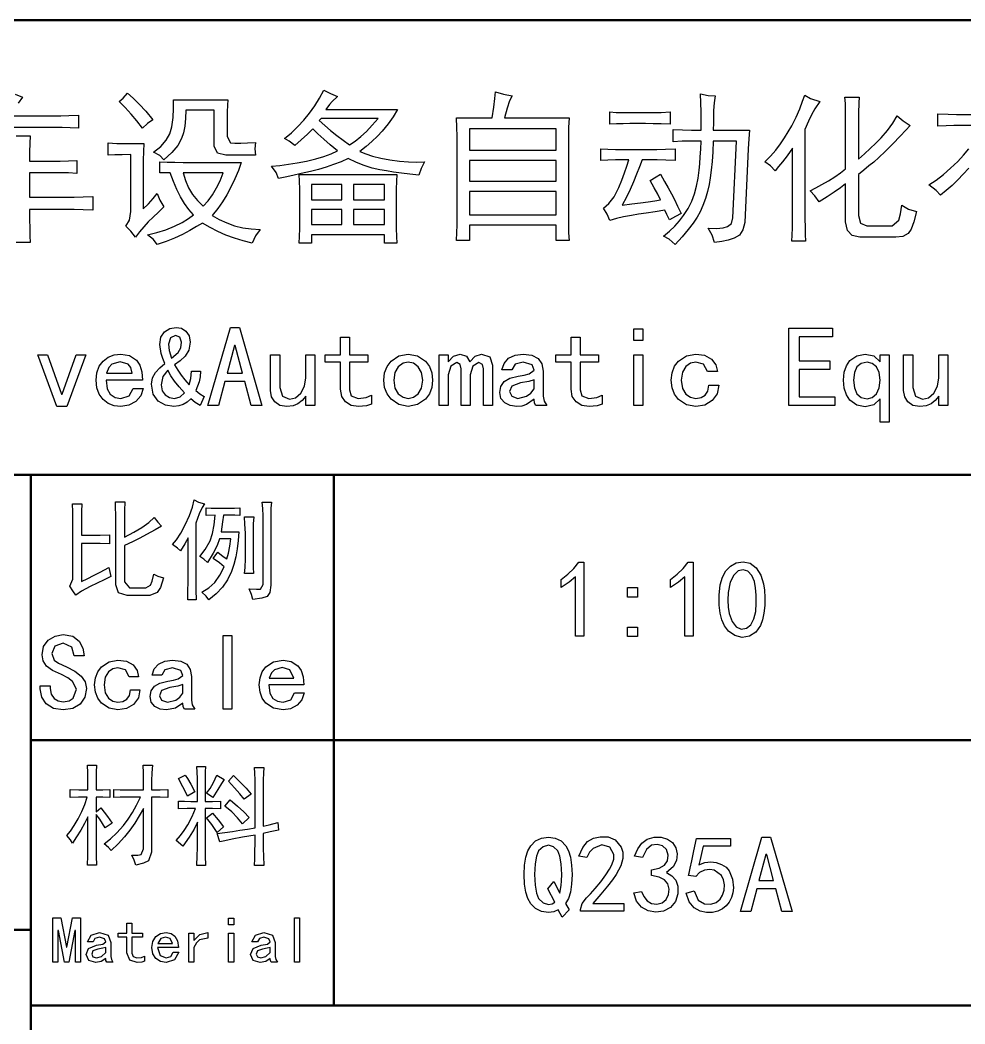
# Model space of a CAD drawing. Extents: x 0 to 1189, y 0 to 841.
# Drawn here: x 1100.51 to 1137.91, y 33.17 to 72.9 of the extents above; entities that cross this region are included whole.
import ezdxf

# ---------------------------------------------------------------- set-up
doc = ezdxf.new("R2010")
doc.units = 0

msp = doc.modelspace()

# ---------------------------------------------------------------- linework, layer by layer
at = {"color": 7, "lineweight": 50}
for p, q in [((1178.931, 72.903), (908.931, 72.903)), ((1178.931, 54.903), (908.931, 54.903)), ((1100.931, 54.903), (1100.931, 9.903)), ((1112.931, 33.903), (1112.931, 54.903)), ((1100.931, 44.403), (1178.931, 44.403)), ((1100.931, 36.903), (908.931, 36.903)), ((1178.931, 33.903), (1100.931, 33.903))]:
    msp.add_line(p, q, dxfattribs=at)
at = {"color": 7, "lineweight": 25}
for points in [[(1100.319, 69.969), (1100.607, 69.854), (1100.442, 69.612)], [(1100.146, 69.112), (1101.885, 69.112), (1102.127, 69.115), (1102.442, 69.124), (1102.831, 69.138), (1102.831, 68.626), (1102.499, 68.641), (1102.183, 68.649), (1101.885, 68.652), (1099.916, 68.652)], [(1138.653, 68.729), (1137.733, 68.729), (1137.474, 68.726), (1137.176, 68.717), (1136.838, 68.703), (1136.838, 69.189), (1137.244, 69.175), (1137.577, 69.166), (1137.835, 69.163), (1138.807, 69.163)], [(1100.351, 68.32), (1100.914, 68.32), (1100.899, 68.016), (1100.891, 67.683), (1100.888, 67.322), (1101.757, 67.322), (1102.095, 67.325), (1102.428, 67.334), (1102.755, 67.348), (1102.755, 66.837), (1102.428, 66.851), (1102.095, 66.859), (1101.757, 66.862), (1100.888, 66.862), (1100.888, 65.891), (1102.32, 65.891), (1102.655, 65.893), (1103.013, 65.902), (1103.394, 65.916), (1103.394, 65.379), (1103.013, 65.393), (1102.655, 65.402), (1102.32, 65.405), (1100.888, 65.405), (1100.89, 65.016), (1100.894, 64.67), (1100.902, 64.364), (1100.914, 64.101), (1100.351, 64.101)], [(1138.065, 67.041), (1137.848, 66.802), (1137.627, 66.575), (1137.402, 66.36), (1137.173, 66.158), (1136.94, 65.967), (1136.774, 66.159), (1136.48, 66.376), (1136.772, 66.569), (1137.062, 66.789), (1137.348, 67.036), (1137.63, 67.31), (1137.851, 67.55), (1138.064, 67.813)]]:
    msp.add_lwpolyline(points, dxfattribs=at)
for points in [[(1104.769, 70.007), (1104.985, 69.817), (1105.223, 69.579), (1105.484, 69.293), (1105.766, 68.959), (1105.562, 68.812), (1105.357, 68.626), (1105.137, 68.912), (1104.91, 69.182), (1104.677, 69.437), (1104.437, 69.675), (1104.597, 69.809)], [(1110.744, 66.632), (1110.648, 66.869), (1110.463, 67.118), (1110.79, 67.15), (1111.131, 67.195), (1111.486, 67.252), (1111.856, 67.322), (1112.215, 67.406), (1112.537, 67.501), (1112.822, 67.61), (1113.071, 67.731), (1112.79, 67.968), (1112.534, 68.192), (1112.304, 68.403), (1112.099, 68.601), (1111.883, 68.391), (1111.645, 68.169), (1111.383, 67.936), (1111.166, 68.109), (1110.974, 68.217), (1111.25, 68.444), (1111.509, 68.687), (1111.749, 68.945), (1111.972, 69.219), (1112.177, 69.509), (1112.364, 69.814), (1112.534, 70.135), (1112.796, 69.994), (1113.071, 69.879), (1112.866, 69.675), (1112.764, 69.56), (1112.61, 69.368), (1115.449, 69.368), (1115.28, 69.08), (1115.079, 68.794), (1114.848, 68.511), (1114.654, 68.303), (1114.442, 68.099), (1114.213, 67.9), (1113.966, 67.706), (1114.193, 67.608), (1114.467, 67.521), (1114.788, 67.442), (1115.155, 67.374), (1115.532, 67.321), (1115.886, 67.29), (1116.216, 67.282), (1116.522, 67.297), (1116.388, 67.035), (1116.292, 66.76), (1115.936, 66.801), (1115.605, 66.844), (1115.298, 66.887), (1115.016, 66.932), (1114.758, 66.977), (1114.45, 67.048), (1114.138, 67.147), (1113.823, 67.272), (1113.505, 67.425), (1113.217, 67.298), (1112.922, 67.183), (1112.623, 67.081), (1112.319, 66.991), (1112.01, 66.913), (1111.638, 66.829), (1111.303, 66.754), (1111.005, 66.688)], [(1119.992, 69.905), (1119.889, 69.706), (1119.787, 69.416), (1119.685, 69.035), (1122.242, 69.035), (1122.227, 68.655), (1122.219, 68.297), (1122.216, 67.962), (1122.216, 65.098), (1122.219, 64.791), (1122.227, 64.484), (1122.242, 64.178), (1121.73, 64.178), (1121.73, 64.791), (1118.304, 64.791), (1118.304, 64.178), (1117.793, 64.178), (1117.807, 64.493), (1117.815, 64.791), (1117.818, 65.072), (1117.818, 67.987), (1117.815, 68.308), (1117.807, 68.658), (1117.793, 69.035), (1119.199, 69.035), (1119.259, 69.456), (1119.301, 69.797), (1119.327, 70.058), (1119.646, 69.969)], [(1127.442, 69.981), (1127.743, 69.924), (1128.03, 69.905), (1127.989, 69.633), (1127.966, 69.33), (1127.959, 69.101), (1127.955, 68.841), (1127.953, 68.55), (1129.385, 68.55), (1129.36, 68.198), (1129.334, 67.808), (1129.206, 64.893), (1129.125, 64.597), (1128.985, 64.388), (1128.784, 64.267), (1128.544, 64.197), (1128.284, 64.142), (1128.005, 64.101), (1127.902, 64.395), (1127.749, 64.663), (1128.084, 64.659), (1128.34, 64.68), (1128.516, 64.727), (1128.669, 64.858), (1128.72, 65.072), (1128.874, 68.115), (1127.953, 68.115), (1127.93, 67.687), (1127.902, 67.301), (1127.869, 66.958), (1127.831, 66.659), (1127.787, 66.402), (1127.722, 66.114), (1127.64, 65.836), (1127.543, 65.57), (1127.429, 65.315), (1127.312, 65.104), (1127.155, 64.869), (1126.958, 64.611), (1126.722, 64.329), (1126.445, 64.024), (1126.202, 64.235), (1125.985, 64.356), (1126.216, 64.551), (1126.426, 64.75), (1126.613, 64.953), (1126.777, 65.162), (1126.962, 65.446), (1127.107, 65.736), (1127.212, 66.031), (1127.289, 66.334), (1127.348, 66.645), (1127.391, 66.964), (1127.415, 67.219), (1127.436, 67.495), (1127.453, 67.794), (1127.468, 68.115), (1127.033, 68.115), (1126.726, 68.109), (1126.368, 68.089), (1126.368, 68.575), (1126.739, 68.556), (1127.084, 68.55), (1127.468, 68.55), (1127.468, 69.266), (1127.461, 69.624)], [(1132.167, 69.675), (1131.969, 69.39), (1131.835, 69.151), (1131.72, 68.898), (1131.579, 68.575), (1131.579, 65.405), (1131.581, 65.039), (1131.585, 64.708), (1131.593, 64.412), (1131.605, 64.152), (1131.068, 64.152), (1131.079, 64.392), (1131.087, 64.676), (1131.092, 65.005), (1131.093, 65.379), (1131.093, 67.834), (1130.879, 67.533), (1130.697, 67.297), (1130.54, 67.105), (1130.403, 66.939), (1130.211, 67.131), (1129.994, 67.297), (1130.221, 67.523), (1130.426, 67.757), (1130.607, 68), (1130.771, 68.244), (1130.92, 68.483), (1131.055, 68.716), (1131.231, 69.058), (1131.375, 69.393), (1131.49, 69.694), (1131.579, 69.93), (1131.803, 69.803)], [(1108.656, 67.553), (1108.323, 67.642), (1108.195, 67.91), (1108.195, 69.342), (1107.07, 69.342), (1107.06, 69.004), (1107.029, 68.703), (1106.977, 68.441), (1106.904, 68.217), (1106.752, 67.942), (1106.518, 67.66), (1106.201, 67.374), (1106.048, 67.54), (1105.792, 67.68), (1106.077, 67.906), (1106.294, 68.147), (1106.442, 68.404), (1106.521, 68.678), (1106.568, 69.047), (1106.589, 69.405), (1106.585, 69.751), (1108.732, 69.751), (1108.718, 69.53), (1108.71, 69.274), (1108.707, 68.984), (1108.707, 68.294), (1108.847, 68.051), (1109.017, 68.026), (1109.244, 68.026), (1109.519, 68.042), (1109.832, 68.064), (1109.806, 67.808), (1109.832, 67.553)], [(1133.727, 69.854), (1133.708, 69.63), (1133.701, 69.214), (1133.701, 67.399), (1133.939, 67.605), (1134.168, 67.815), (1134.387, 68.027), (1134.596, 68.243), (1134.849, 68.533), (1135.062, 68.822), (1135.235, 69.112), (1135.465, 68.914), (1135.747, 68.729), (1135.579, 68.545), (1135.349, 68.303), (1135.056, 68), (1134.757, 67.699), (1134.505, 67.46), (1134.302, 67.284), (1134.116, 67.132), (1133.916, 66.966), (1133.701, 66.785), (1133.701, 65.175), (1133.784, 64.868), (1134.034, 64.766), (1135.031, 64.766), (1135.299, 64.983), (1135.36, 65.229), (1135.414, 65.584), (1135.676, 65.418), (1136.002, 65.328), (1135.897, 64.913), (1135.786, 64.624), (1135.67, 64.459), (1135.459, 64.344), (1135.184, 64.305), (1133.752, 64.305), (1133.451, 64.374), (1133.264, 64.578), (1133.19, 64.919), (1133.19, 66.428), (1132.989, 66.268), (1132.742, 66.095), (1132.458, 65.91), (1132.142, 65.712), (1131.975, 65.948), (1131.784, 66.146), (1132.012, 66.258), (1132.255, 66.391), (1132.512, 66.543), (1132.764, 66.703), (1132.99, 66.861), (1133.19, 67.016), (1133.19, 69.317), (1133.183, 69.604), (1133.164, 69.854)], [(1125.269, 69.24), (1125.57, 69.243), (1125.894, 69.251), (1126.24, 69.266), (1126.24, 68.78), (1125.894, 68.794), (1125.57, 68.803), (1125.269, 68.805), (1124.655, 68.805), (1124.385, 68.803), (1124.121, 68.794), (1123.863, 68.78), (1123.863, 69.266), (1124.107, 69.251), (1124.363, 69.243), (1124.63, 69.24)], [(1112.355, 68.933), (1112.575, 68.731), (1112.805, 68.532), (1113.045, 68.338), (1113.296, 68.148), (1113.557, 67.962), (1113.773, 68.11), (1113.994, 68.289), (1114.219, 68.499), (1114.448, 68.739), (1114.682, 69.01), (1112.432, 69.01)], [(1121.73, 67.757), (1121.73, 68.601), (1118.304, 68.601), (1118.304, 67.757)], [(1105.408, 68.013), (1105.394, 67.695), (1105.386, 67.354), (1105.383, 66.99), (1105.383, 65.43), (1105.593, 65.635), (1105.781, 65.839), (1105.945, 66.044), (1106.048, 65.782), (1106.201, 65.507), (1105.985, 65.305), (1105.781, 65.109), (1105.587, 64.919), (1105.406, 64.726), (1105.235, 64.521), (1105.076, 64.305), (1104.891, 64.555), (1104.693, 64.74), (1104.846, 64.989), (1104.897, 65.328), (1104.897, 67.578), (1104.559, 67.575), (1104.261, 67.567), (1104.002, 67.553), (1104.002, 68.038), (1104.341, 68.019), (1104.693, 68.013)], [(1123.505, 67.808), (1123.777, 67.794), (1124.084, 67.785), (1124.425, 67.783), (1125.397, 67.783), (1125.718, 67.785), (1126.067, 67.794), (1126.445, 67.808), (1126.445, 67.348), (1126.07, 67.362), (1125.729, 67.371), (1125.422, 67.374), (1125.141, 67.374), (1125.034, 67.095), (1124.919, 66.805), (1124.796, 66.504), (1124.661, 66.197), (1124.512, 65.891), (1124.348, 65.584), (1124.728, 65.625), (1125.068, 65.666), (1125.37, 65.706), (1125.633, 65.747), (1125.857, 65.788), (1125.755, 66.01), (1125.618, 66.266), (1125.448, 66.555), (1125.691, 66.696), (1125.857, 66.811), (1126.019, 66.52), (1126.164, 66.26), (1126.292, 66.031), (1126.414, 65.803), (1126.542, 65.543), (1126.675, 65.251), (1126.458, 65.124), (1126.215, 64.996), (1126.119, 65.207), (1126.036, 65.379), (1125.647, 65.319), (1125.298, 65.264), (1124.988, 65.216), (1124.719, 65.175), (1124.402, 65.118), (1124.117, 65.05), (1123.863, 64.97), (1123.748, 65.219), (1123.607, 65.456), (1123.821, 65.638), (1124.022, 65.91), (1124.208, 66.274), (1124.333, 66.573), (1124.441, 66.856), (1124.531, 67.123), (1124.604, 67.374), (1124.425, 67.374), (1124.084, 67.371), (1123.777, 67.362), (1123.505, 67.348)], [(1106.048, 67.297), (1106.332, 67.283), (1106.639, 67.274), (1106.968, 67.271), (1109.269, 67.271), (1109.154, 66.955), (1109.014, 66.618), (1108.847, 66.261), (1108.701, 65.987), (1108.531, 65.715), (1108.337, 65.444), (1108.119, 65.175), (1108.399, 65.01), (1108.693, 64.874), (1109.001, 64.766), (1109.323, 64.686), (1109.66, 64.635), (1110.011, 64.612), (1109.832, 64.363), (1109.704, 64.075), (1109.344, 64.161), (1108.997, 64.266), (1108.662, 64.388), (1108.34, 64.53), (1108.031, 64.69), (1107.735, 64.868), (1107.499, 64.727), (1107.235, 64.578), (1106.943, 64.42), (1106.627, 64.268), (1106.295, 64.136), (1105.945, 64.024), (1105.798, 64.222), (1105.562, 64.408), (1105.93, 64.49), (1106.283, 64.601), (1106.623, 64.74), (1106.928, 64.893), (1107.18, 65.047), (1107.377, 65.2), (1107.195, 65.41), (1107.025, 65.646), (1106.866, 65.91), (1106.718, 66.2), (1106.582, 66.518), (1106.457, 66.862), (1106.048, 66.862)], [(1121.73, 66.53), (1121.73, 67.348), (1118.304, 67.348), (1118.304, 66.53)], [(1107.761, 65.533), (1107.956, 65.749), (1108.133, 65.991), (1108.292, 66.257), (1108.432, 66.547), (1108.553, 66.862), (1106.968, 66.862), (1107.057, 66.555), (1107.181, 66.269), (1107.339, 66.003), (1107.533, 65.758)], [(1115.423, 66.785), (1115.412, 66.528), (1115.404, 66.217), (1115.399, 65.851), (1115.397, 65.43), (1115.399, 65.02), (1115.404, 64.657), (1115.412, 64.342), (1115.423, 64.075), (1114.937, 64.075), (1114.937, 64.408), (1112.048, 64.408), (1112.048, 64.075), (1111.562, 64.075), (1111.573, 64.342), (1111.581, 64.657), (1111.586, 65.02), (1111.588, 65.43), (1111.586, 65.851), (1111.581, 66.217), (1111.573, 66.528), (1111.562, 66.785)], [(1113.25, 65.788), (1113.25, 66.402), (1112.048, 66.402), (1112.048, 65.788)], [(1114.937, 65.788), (1114.937, 66.402), (1113.71, 66.402), (1113.71, 65.788)], [(1121.73, 65.2), (1121.73, 66.121), (1118.304, 66.121), (1118.304, 65.2)], [(1113.25, 64.817), (1113.25, 65.405), (1112.048, 65.405), (1112.048, 64.817)], [(1114.937, 64.817), (1114.937, 65.405), (1113.71, 65.405), (1113.71, 64.817)], [(1107.795, 58.004), (1107.634, 57.646), (1107.446, 57.771), (1107.276, 57.914), (1107.128, 57.787), (1106.971, 57.691), (1106.797, 57.63), (1106.596, 57.61), (1106.262, 57.664), (1105.978, 57.825), (1105.783, 58.098), (1105.719, 58.487), (1105.757, 58.749), (1105.871, 58.961), (1106.038, 59.142), (1106.238, 59.31), (1106.157, 59.507), (1106.094, 59.704), (1106.041, 60.062), (1106.088, 60.348), (1106.229, 60.563), (1106.437, 60.697), (1106.685, 60.742), (1106.9, 60.704), (1107.079, 60.59), (1107.2, 60.404), (1107.24, 60.151), (1107.193, 59.845), (1107.052, 59.606), (1106.853, 59.415), (1106.631, 59.257), (1106.759, 59.048), (1106.891, 58.854), (1107.036, 58.664), (1107.204, 58.469), (1107.276, 58.711), (1107.294, 59.006), (1107.651, 59.006), (1107.64, 58.785), (1107.607, 58.585), (1107.473, 58.236), (1107.625, 58.111)], [(1106.9, 60.151), (1106.837, 60.348), (1106.667, 60.42), (1106.47, 60.33), (1106.381, 60.08), (1106.408, 59.82), (1106.506, 59.525), (1106.775, 59.749), (1106.869, 59.925)], [(1110.088, 57.646), (1109.658, 57.646), (1109.408, 58.594), (1108.62, 58.594), (1108.37, 57.646), (1107.94, 57.646), (1108.835, 60.742), (1109.193, 60.742)], [(1125.166, 60.223), (1124.808, 60.223), (1124.808, 60.688), (1125.166, 60.688)], [(1132.765, 57.646), (1130.939, 57.646), (1130.939, 60.706), (1132.675, 60.706), (1132.675, 60.366), (1131.351, 60.366), (1131.351, 59.418), (1132.568, 59.418), (1132.568, 59.078), (1131.351, 59.078), (1131.351, 57.986), (1132.765, 57.986)], [(1109.318, 58.934), (1109.032, 60.026), (1108.996, 60.026), (1108.71, 58.934)], [(1114.428, 57.699), (1114.222, 57.637), (1113.909, 57.61), (1113.618, 57.655), (1113.39, 57.789), (1113.242, 58.004), (1113.193, 58.29), (1113.193, 59.364), (1112.584, 59.364), (1112.584, 59.65), (1113.193, 59.65), (1113.193, 60.348), (1113.551, 60.348), (1113.551, 59.65), (1114.284, 59.65), (1114.284, 59.364), (1113.551, 59.364), (1113.551, 58.272), (1113.622, 58.031), (1113.891, 57.932), (1114.213, 57.968), (1114.428, 58.057)], [(1123.557, 57.699), (1123.351, 57.637), (1123.038, 57.61), (1122.747, 57.655), (1122.519, 57.789), (1122.371, 58.004), (1122.322, 58.29), (1122.322, 59.364), (1121.713, 59.364), (1121.713, 59.65), (1122.322, 59.65), (1122.322, 60.348), (1122.68, 60.348), (1122.68, 59.65), (1123.414, 59.65), (1123.414, 59.364), (1122.68, 59.364), (1122.68, 58.272), (1122.751, 58.031), (1123.02, 57.932), (1123.342, 57.968), (1123.557, 58.057)], [(1103.113, 59.65), (1102.361, 57.61), (1101.967, 57.61), (1101.215, 59.65), (1101.591, 59.65), (1102.146, 58.093), (1102.182, 58.093), (1102.737, 59.65)], [(1105.382, 58.326), (1105.293, 58.035), (1105.096, 57.807), (1104.823, 57.659), (1104.505, 57.61), (1104.236, 57.641), (1104, 57.733), (1103.798, 57.887), (1103.644, 58.095), (1103.552, 58.349), (1103.521, 58.648), (1103.552, 58.947), (1103.644, 59.201), (1103.798, 59.409), (1104, 59.563), (1104.236, 59.655), (1104.505, 59.686), (1104.847, 59.626), (1105.123, 59.444), (1105.257, 59.249), (1105.337, 58.983), (1105.364, 58.648), (1103.914, 58.648), (1103.957, 58.312), (1104.084, 58.093), (1104.275, 57.972), (1104.505, 57.932), (1104.827, 58.031), (1104.988, 58.326)], [(1112.184, 57.646), (1111.826, 57.646), (1111.826, 58.022), (1111.676, 57.847), (1111.513, 57.717), (1111.318, 57.637), (1111.074, 57.61), (1110.792, 57.655), (1110.591, 57.789), (1110.47, 57.99), (1110.43, 58.236), (1110.43, 59.65), (1110.788, 59.65), (1110.788, 58.362), (1110.895, 58.022), (1111.182, 57.896), (1111.408, 57.957), (1111.62, 58.138), (1111.775, 58.409), (1111.826, 58.738), (1111.826, 59.65), (1112.184, 59.65)], [(1116.842, 58.648), (1116.811, 58.358), (1116.715, 58.107), (1116.556, 57.896), (1116.243, 57.682), (1115.876, 57.61), (1115.509, 57.682), (1115.196, 57.896), (1115.037, 58.107), (1114.941, 58.358), (1114.909, 58.648), (1114.941, 58.938), (1115.037, 59.189), (1115.196, 59.4), (1115.509, 59.615), (1115.876, 59.686), (1116.243, 59.615), (1116.556, 59.4), (1116.715, 59.189), (1116.811, 58.938)], [(1119.209, 57.646), (1118.851, 57.646), (1118.851, 59.095), (1118.815, 59.274), (1118.672, 59.346), (1118.44, 59.212), (1118.332, 58.863), (1118.332, 57.646), (1117.974, 57.646), (1117.974, 59.095), (1117.938, 59.274), (1117.795, 59.346), (1117.563, 59.212), (1117.455, 58.863), (1117.455, 57.646), (1117.097, 57.646), (1117.097, 59.65), (1117.455, 59.65), (1117.455, 59.382), (1117.67, 59.606), (1117.938, 59.686), (1118.18, 59.606), (1118.314, 59.382), (1118.52, 59.606), (1118.78, 59.686), (1119.102, 59.57), (1119.209, 59.239)], [(1121.359, 57.646), (1120.929, 57.646), (1120.876, 57.744), (1120.858, 57.896), (1120.554, 57.682), (1120.37, 57.628), (1120.178, 57.61), (1119.914, 57.646), (1119.695, 57.753), (1119.547, 57.928), (1119.498, 58.165), (1119.542, 58.406), (1119.677, 58.594), (1119.905, 58.729), (1120.231, 58.809), (1120.466, 58.849), (1120.67, 58.899), (1120.858, 59.042), (1120.777, 59.257), (1120.428, 59.364), (1120.115, 59.283), (1119.981, 59.06), (1119.587, 59.06), (1119.67, 59.317), (1119.847, 59.516), (1120.104, 59.644), (1120.428, 59.686), (1120.773, 59.641), (1121.019, 59.507), (1121.167, 59.292), (1121.216, 59.006), (1121.216, 58.022), (1121.252, 57.825)], [(1125.166, 57.646), (1124.808, 57.646), (1124.808, 59.65), (1125.166, 59.65)], [(1128.169, 58.451), (1128.104, 58.111), (1127.909, 57.843), (1127.616, 57.668), (1127.256, 57.61), (1126.889, 57.679), (1126.576, 57.887), (1126.417, 58.095), (1126.321, 58.349), (1126.29, 58.648), (1126.321, 58.947), (1126.417, 59.201), (1126.576, 59.409), (1126.889, 59.617), (1127.256, 59.686), (1127.609, 59.635), (1127.882, 59.48), (1128.057, 59.254), (1128.115, 58.988), (1127.721, 58.988), (1127.569, 59.283), (1127.256, 59.364), (1127.05, 59.321), (1126.862, 59.194), (1126.728, 58.972), (1126.683, 58.648), (1126.728, 58.324), (1126.862, 58.102), (1127.05, 57.975), (1127.256, 57.932), (1127.466, 57.963), (1127.632, 58.057), (1127.739, 58.218), (1127.775, 58.451)], [(1134.917, 56.984), (1134.559, 56.984), (1134.559, 57.914), (1134.308, 57.673), (1133.968, 57.592), (1133.637, 57.659), (1133.36, 57.861), (1133.221, 58.067), (1133.137, 58.33), (1133.109, 58.648), (1133.137, 58.965), (1133.221, 59.225), (1133.36, 59.427), (1133.637, 59.621), (1133.968, 59.686), (1134.308, 59.615), (1134.559, 59.382), (1134.559, 59.65), (1134.917, 59.65)], [(1137.242, 57.646), (1136.884, 57.646), (1136.884, 58.022), (1136.734, 57.847), (1136.571, 57.717), (1136.376, 57.637), (1136.133, 57.61), (1135.851, 57.655), (1135.649, 57.789), (1135.528, 57.99), (1135.488, 58.236), (1135.488, 59.65), (1135.846, 59.65), (1135.846, 58.362), (1135.954, 58.022), (1136.24, 57.896), (1136.466, 57.957), (1136.678, 58.138), (1136.833, 58.409), (1136.884, 58.738), (1136.884, 59.65), (1137.242, 59.65)], [(1104.953, 58.934), (1104.894, 59.147), (1104.792, 59.283), (1104.469, 59.382), (1104.147, 59.283), (1104.022, 59.147), (1103.932, 58.934)], [(1116.449, 58.648), (1116.404, 58.961), (1116.27, 59.185), (1116.082, 59.319), (1115.876, 59.364), (1115.67, 59.319), (1115.482, 59.185), (1115.348, 58.961), (1115.303, 58.648), (1115.348, 58.335), (1115.482, 58.111), (1115.67, 57.977), (1115.876, 57.932), (1116.082, 57.977), (1116.27, 58.111), (1116.404, 58.335)], [(1134.559, 58.648), (1134.521, 58.95), (1134.407, 59.176), (1134.239, 59.317), (1134.04, 59.364), (1133.805, 59.317), (1133.637, 59.176), (1133.536, 58.95), (1133.503, 58.648), (1133.536, 58.344), (1133.637, 58.111), (1133.805, 57.963), (1134.04, 57.914), (1134.239, 57.963), (1134.407, 58.111), (1134.521, 58.344)], [(1107.025, 58.147), (1106.81, 58.389), (1106.631, 58.612), (1106.484, 58.827), (1106.363, 59.042), (1106.157, 58.8), (1106.094, 58.469), (1106.135, 58.234), (1106.255, 58.066), (1106.43, 57.966), (1106.631, 57.932), (1106.846, 57.986)], [(1120.858, 58.308), (1120.858, 58.666), (1120.652, 58.603), (1120.321, 58.541), (1119.972, 58.415), (1119.891, 58.201), (1119.972, 58.013), (1120.214, 57.932), (1120.563, 58.022), (1120.73, 58.138)], [(1102.956, 53.757), (1102.943, 53.454), (1102.939, 53.092), (1102.939, 52.512), (1103.348, 52.512), (1103.684, 52.517), (1104.047, 52.529), (1104.047, 52.171), (1103.684, 52.184), (1103.348, 52.189), (1102.939, 52.189), (1102.939, 50.689), (1103.197, 50.806), (1103.424, 50.919), (1103.682, 51.053), (1104.03, 51.234), (1104.098, 50.876), (1103.834, 50.749), (1103.564, 50.618), (1103.288, 50.484), (1102.937, 50.296), (1102.717, 50.143), (1102.598, 50.309), (1102.479, 50.501), (1102.598, 50.774), (1102.598, 53.058), (1102.594, 53.437), (1102.581, 53.757)], [(1104.66, 53.842), (1104.647, 53.493), (1104.643, 53.16), (1104.643, 52.444), (1105.017, 52.633), (1105.338, 52.823), (1105.605, 53.016), (1105.819, 53.211), (1105.96, 53.032), (1106.109, 52.87), (1105.86, 52.728), (1105.521, 52.538), (1105.253, 52.395), (1104.96, 52.25), (1104.643, 52.103), (1104.643, 50.671), (1104.848, 50.433), (1105.495, 50.433), (1105.674, 50.535), (1105.736, 50.697), (1105.802, 50.978), (1105.969, 50.897), (1106.194, 50.825), (1106.071, 50.45), (1105.939, 50.245), (1105.649, 50.126), (1104.745, 50.126), (1104.413, 50.233), (1104.302, 50.552), (1104.302, 53.092), (1104.3, 53.342), (1104.295, 53.592), (1104.285, 53.842)], [(1107.81, 53.757), (1107.719, 53.611), (1107.606, 53.355), (1107.469, 52.99), (1107.469, 50.689), (1107.474, 50.335), (1107.486, 49.956), (1107.146, 49.956), (1107.158, 50.309), (1107.163, 50.654), (1107.163, 52.41), (1107.035, 52.18), (1106.856, 51.899), (1106.745, 52.005), (1106.549, 52.154), (1106.703, 52.332), (1106.871, 52.59), (1107.052, 52.93), (1107.216, 53.293), (1107.332, 53.619), (1107.401, 53.91), (1107.572, 53.829)], [(1110.469, 53.825), (1110.444, 53.591), (1110.435, 53.296), (1110.435, 50.535), (1110.401, 50.245), (1110.299, 50.092), (1110.086, 50.02), (1109.719, 49.973), (1109.677, 50.173), (1109.583, 50.399), (1109.873, 50.377), (1110.026, 50.382), (1110.128, 50.569), (1110.128, 53.279), (1110.12, 53.578), (1110.094, 53.825)], [(1108.765, 53.586), (1109.003, 53.591), (1109.208, 53.603), (1109.208, 53.296), (1109.012, 53.309), (1108.799, 53.314), (1108.56, 53.314), (1108.531, 53.045), (1108.475, 52.649), (1109.174, 52.649), (1109.151, 52.302), (1109.11, 51.972), (1109.05, 51.659), (1108.972, 51.361), (1108.876, 51.081), (1108.721, 50.755), (1108.52, 50.458), (1108.273, 50.192), (1107.981, 49.956), (1107.878, 50.1), (1107.708, 50.262), (1107.981, 50.428), (1108.219, 50.65), (1108.424, 50.93), (1108.594, 51.268), (1108.407, 51.417), (1108.151, 51.592), (1108.339, 51.848), (1108.556, 51.677), (1108.697, 51.575), (1108.759, 51.808), (1108.81, 52.075), (1108.85, 52.376), (1108.407, 52.376), (1108.316, 52.113), (1108.157, 51.8), (1107.93, 51.439), (1107.785, 51.566), (1107.623, 51.677), (1107.844, 51.952), (1108.032, 52.299), (1108.13, 52.582), (1108.198, 52.921), (1108.236, 53.314), (1107.878, 53.296), (1107.878, 53.603), (1108.074, 53.591), (1108.322, 53.586)], [(1109.771, 53.245), (1109.745, 52.96), (1109.736, 52.581), (1109.736, 51.592), (1109.741, 51.238), (1109.753, 50.995), (1109.396, 50.995), (1109.421, 51.234), (1109.43, 51.575), (1109.43, 52.598), (1109.413, 52.956), (1109.396, 53.245)], [(1122.493, 50.869), (1122.241, 50.652), (1121.93, 50.443), (1121.93, 50.767), (1122.197, 50.971), (1122.43, 51.199), (1122.629, 51.449), (1122.834, 51.449), (1122.834, 48.517), (1122.493, 48.517)], [(1126.822, 50.869), (1126.57, 50.652), (1126.259, 50.443), (1126.259, 50.767), (1126.526, 50.971), (1126.759, 51.199), (1126.958, 51.449), (1127.162, 51.449), (1127.162, 48.517), (1126.822, 48.517)], [(1128.189, 50.144), (1128.229, 50.549), (1128.317, 50.861), (1128.451, 51.101), (1128.632, 51.295), (1128.86, 51.423), (1129.135, 51.466), (1129.414, 51.404), (1129.655, 51.219), (1129.838, 50.939), (1129.944, 50.596), (1129.979, 50.334), (1129.994, 50.047), (1129.987, 49.736), (1129.957, 49.432), (1129.9, 49.167), (1129.817, 48.943), (1129.635, 48.683), (1129.382, 48.517), (1129.092, 48.464), (1128.802, 48.542), (1128.555, 48.711), (1128.393, 48.926), (1128.291, 49.171), (1128.223, 49.429), (1128.189, 49.74)], [(1128.547, 50.247), (1128.528, 49.946), (1128.539, 49.667), (1128.581, 49.412), (1128.694, 49.098), (1128.862, 48.892), (1129.06, 48.8), (1129.263, 48.832), (1129.439, 48.973), (1129.561, 49.207), (1129.631, 49.501), (1129.655, 49.821), (1129.648, 50.138), (1129.629, 50.426), (1129.578, 50.686), (1129.476, 50.92), (1129.326, 51.089), (1129.135, 51.15), (1128.934, 51.101), (1128.76, 50.937), (1128.625, 50.654)], [(1124.951, 50.068), (1124.559, 50.068), (1124.559, 50.443), (1124.951, 50.443)], [(1124.951, 48.5), (1124.559, 48.5), (1124.559, 48.875), (1124.951, 48.875)], [(1103.137, 46.45), (1103.075, 46.099), (1102.889, 45.828), (1102.598, 45.655), (1102.216, 45.598), (1101.837, 45.658), (1101.551, 45.837), (1101.372, 46.105), (1101.313, 46.433), (1101.313, 46.552), (1101.705, 46.552), (1101.705, 46.45), (1101.743, 46.224), (1101.858, 46.058), (1102.024, 45.956), (1102.216, 45.922), (1102.453, 45.958), (1102.617, 46.067), (1102.745, 46.416), (1102.591, 46.731), (1102.404, 46.87), (1102.148, 46.996), (1101.796, 47.158), (1101.56, 47.337), (1101.426, 47.541), (1101.381, 47.78), (1101.443, 48.104), (1101.628, 48.359), (1101.899, 48.525), (1102.216, 48.581), (1102.598, 48.515), (1102.855, 48.317), (1103.002, 48.042), (1103.051, 47.746), (1102.659, 47.746), (1102.557, 48.087), (1102.216, 48.24), (1101.892, 48.129), (1101.773, 47.831), (1101.867, 47.567), (1102.035, 47.445), (1102.353, 47.302), (1102.685, 47.134), (1102.932, 46.936), (1103.085, 46.708)], [(1108.895, 45.632), (1108.554, 45.632), (1108.554, 48.547), (1108.895, 48.547)], [(1105.254, 46.399), (1105.193, 46.075), (1105.007, 45.82), (1104.728, 45.653), (1104.385, 45.598), (1104.036, 45.664), (1103.737, 45.862), (1103.586, 46.06), (1103.495, 46.302), (1103.464, 46.587), (1103.495, 46.872), (1103.586, 47.113), (1103.737, 47.311), (1104.036, 47.509), (1104.385, 47.575), (1104.722, 47.526), (1104.982, 47.379), (1105.148, 47.164), (1105.203, 46.91), (1104.828, 46.91), (1104.683, 47.192), (1104.385, 47.268), (1104.189, 47.228), (1104.01, 47.106), (1103.882, 46.896), (1103.839, 46.587), (1103.882, 46.278), (1104.01, 46.067), (1104.189, 45.945), (1104.385, 45.905), (1104.585, 45.935), (1104.743, 46.024), (1104.845, 46.177), (1104.879, 46.399)], [(1107.433, 45.632), (1107.024, 45.632), (1106.973, 45.726), (1106.955, 45.871), (1106.666, 45.666), (1106.308, 45.598), (1106.056, 45.632), (1105.848, 45.734), (1105.707, 45.901), (1105.66, 46.126), (1105.703, 46.356), (1105.83, 46.535), (1106.048, 46.663), (1106.359, 46.74), (1106.583, 46.778), (1106.776, 46.825), (1106.955, 46.962), (1106.879, 47.166), (1106.546, 47.268), (1106.248, 47.192), (1106.12, 46.979), (1105.745, 46.979), (1105.824, 47.224), (1105.992, 47.413), (1106.237, 47.535), (1106.546, 47.575), (1106.875, 47.533), (1107.109, 47.405), (1107.25, 47.2), (1107.296, 46.927), (1107.296, 45.99), (1107.33, 45.802)], [(1111.755, 46.28), (1111.67, 46.003), (1111.482, 45.785), (1111.222, 45.645), (1110.92, 45.598), (1110.547, 45.664), (1110.246, 45.862), (1110.099, 46.06), (1110.011, 46.302), (1109.982, 46.587), (1110.011, 46.872), (1110.099, 47.113), (1110.246, 47.311), (1110.547, 47.509), (1110.92, 47.575), (1111.245, 47.518), (1111.508, 47.345), (1111.635, 47.159), (1111.712, 46.906), (1111.738, 46.587), (1110.357, 46.587), (1110.397, 46.267), (1110.519, 46.058), (1110.7, 45.943), (1110.92, 45.905), (1111.226, 45.999), (1111.38, 46.28)], [(1111.346, 46.859), (1111.192, 47.192), (1110.885, 47.285), (1110.579, 47.192), (1110.459, 47.062), (1110.374, 46.859)], [(1106.955, 46.263), (1106.955, 46.604), (1106.759, 46.544), (1106.444, 46.484), (1106.112, 46.365), (1106.035, 46.16), (1106.112, 45.981), (1106.342, 45.905), (1106.674, 45.99), (1106.834, 46.101)], [(1103.708, 41.722), (1103.972, 41.377), (1104.151, 41.125), (1103.879, 40.938), (1103.67, 41.274), (1103.521, 41.466), (1103.521, 40.171), (1103.525, 39.813), (1103.538, 39.455), (1103.18, 39.455), (1103.193, 39.821), (1103.197, 40.171), (1103.197, 41.364), (1103.067, 41.104), (1102.916, 40.835), (1102.751, 40.571), (1102.583, 40.324), (1102.502, 40.46), (1102.362, 40.631), (1102.502, 40.802), (1102.649, 41.021), (1102.805, 41.287), (1102.951, 41.576), (1103.07, 41.863), (1103.163, 42.148), (1102.818, 42.144), (1102.498, 42.131), (1102.498, 42.455), (1102.843, 42.442), (1103.197, 42.438), (1103.197, 42.847), (1103.193, 43.115), (1103.18, 43.409), (1103.538, 43.409), (1103.525, 43.132), (1103.521, 42.847), (1103.521, 42.438), (1103.785, 42.442), (1104.066, 42.455), (1104.066, 42.131), (1103.785, 42.144), (1103.521, 42.148), (1103.521, 41.568)], [(1105.396, 42.438), (1105.396, 42.813), (1105.391, 43.115), (1105.379, 43.409), (1105.754, 43.409), (1105.728, 43.111), (1105.719, 42.796), (1105.719, 42.438), (1106.052, 42.442), (1106.367, 42.455), (1106.367, 42.131), (1106.052, 42.144), (1105.719, 42.148), (1105.719, 39.966), (1105.592, 39.625), (1105.402, 39.54), (1105.089, 39.455), (1105.025, 39.655), (1104.935, 39.847), (1105.174, 39.855), (1105.31, 39.881), (1105.396, 40.102), (1105.396, 41.705), (1105.23, 41.404), (1105.051, 41.118), (1104.859, 40.844), (1104.644, 40.576), (1104.397, 40.306), (1104.117, 40.034), (1104.006, 40.162), (1103.844, 40.307), (1104.095, 40.493), (1104.348, 40.731), (1104.603, 41.023), (1104.789, 41.272), (1104.963, 41.543), (1105.126, 41.835), (1105.276, 42.148), (1104.697, 42.148), (1104.475, 42.144), (1104.219, 42.131), (1104.219, 42.455), (1104.475, 42.442), (1104.697, 42.438)], [(1107.53, 42.881), (1107.526, 43.136), (1107.513, 43.358), (1107.854, 43.358), (1107.841, 43.149), (1107.837, 42.864), (1107.837, 41.977), (1108.127, 41.982), (1108.451, 41.994), (1108.451, 41.688), (1108.127, 41.7), (1107.837, 41.705), (1107.837, 40.136), (1107.841, 39.825), (1107.854, 39.438), (1107.513, 39.438), (1107.526, 39.825), (1107.53, 40.136), (1107.53, 41.159), (1107.398, 40.879), (1107.205, 40.561), (1106.951, 40.205), (1106.695, 40.426), (1106.859, 40.624), (1107.01, 40.832), (1107.147, 41.048), (1107.324, 41.379), (1107.462, 41.705), (1107.13, 41.7), (1106.78, 41.688), (1106.78, 41.994), (1107.023, 41.985), (1107.273, 41.979), (1107.53, 41.977)], [(1109.814, 42.83), (1109.81, 43.098), (1109.797, 43.324), (1110.155, 43.324), (1110.143, 43.098), (1110.138, 42.83), (1110.138, 41.006), (1110.369, 41.057), (1110.718, 41.142), (1110.735, 40.835), (1110.407, 40.771), (1110.138, 40.716), (1110.138, 40.102), (1110.143, 39.808), (1110.155, 39.438), (1109.797, 39.438), (1109.805, 39.711), (1109.81, 40.004), (1109.813, 40.317), (1109.814, 40.648), (1109.312, 40.56), (1108.911, 40.486), (1108.613, 40.424), (1108.417, 40.375), (1108.314, 40.716), (1108.615, 40.752), (1108.915, 40.792), (1109.214, 40.837), (1109.515, 40.885), (1109.814, 40.938)], [(1107.053, 43.017), (1107.14, 42.883), (1107.265, 42.661), (1107.428, 42.352), (1107.138, 42.182), (1107.076, 42.328), (1106.957, 42.561), (1106.78, 42.881)], [(1108.587, 42.847), (1108.485, 42.684), (1108.337, 42.445), (1108.144, 42.131), (1107.888, 42.301), (1108.032, 42.494), (1108.169, 42.733), (1108.297, 43.017)], [(1108.962, 43), (1109.222, 42.744), (1109.455, 42.5), (1109.661, 42.267), (1109.388, 42.063), (1109.212, 42.279), (1109.002, 42.517), (1108.758, 42.779)], [(1108.826, 42.046), (1109.114, 41.794), (1109.364, 41.561), (1109.576, 41.347), (1109.32, 41.091), (1109.121, 41.328), (1108.888, 41.561), (1108.621, 41.79)], [(1108.127, 41.517), (1108.349, 41.253), (1108.57, 40.972), (1108.314, 40.75), (1108.106, 41.065), (1107.888, 41.33)], [(1122.36, 39.083), (1122.345, 38.705), (1122.3, 38.392), (1122.222, 38.139), (1122.104, 37.941), (1122.241, 37.685), (1121.968, 37.395), (1121.815, 37.685), (1121.644, 37.608), (1121.423, 37.583), (1121.148, 37.621), (1120.915, 37.738), (1120.724, 37.932), (1120.612, 38.135), (1120.532, 38.394), (1120.484, 38.71), (1120.468, 39.083), (1120.484, 39.454), (1120.532, 39.769), (1120.612, 40.025), (1120.724, 40.225), (1120.915, 40.414), (1121.148, 40.528), (1121.423, 40.566), (1121.696, 40.528), (1121.926, 40.414), (1122.113, 40.225), (1122.221, 40.025), (1122.298, 39.769), (1122.345, 39.454)], [(1122.696, 37.702), (1122.764, 37.945), (1122.934, 38.162), (1123.095, 38.324), (1123.283, 38.537), (1123.497, 38.801), (1123.698, 39.069), (1123.845, 39.294), (1123.94, 39.475), (1124.01, 39.696), (1124.017, 39.884), (1123.855, 40.165), (1123.539, 40.259), (1123.198, 40.122), (1123.056, 39.973), (1122.951, 39.764), (1122.627, 39.816), (1122.783, 40.154), (1122.977, 40.387), (1123.209, 40.525), (1123.48, 40.583), (1123.786, 40.574), (1124.068, 40.455), (1124.306, 40.174), (1124.37, 39.967), (1124.375, 39.722), (1124.296, 39.432), (1124.11, 39.091), (1123.963, 38.882), (1123.761, 38.62), (1123.503, 38.307), (1123.19, 37.941), (1124.417, 37.941), (1124.417, 37.634), (1122.696, 37.634)], [(1124.806, 38.367), (1125.113, 38.418), (1125.202, 38.215), (1125.334, 38.051), (1125.507, 37.945), (1125.718, 37.915), (1125.924, 37.966), (1126.084, 38.103), (1126.182, 38.294), (1126.203, 38.512), (1126.15, 38.716), (1126.025, 38.87), (1125.814, 38.978), (1125.505, 39.049), (1125.505, 39.27), (1125.814, 39.334), (1126.025, 39.458), (1126.142, 39.634), (1126.169, 39.858), (1126.105, 40.071), (1125.948, 40.216), (1125.737, 40.278), (1125.513, 40.242), (1125.307, 40.08), (1125.147, 39.764), (1124.84, 39.816), (1124.961, 40.097), (1125.121, 40.327), (1125.332, 40.489), (1125.607, 40.566), (1125.895, 40.563), (1126.144, 40.489), (1126.34, 40.348), (1126.468, 40.148), (1126.521, 39.907), (1126.493, 39.645), (1126.361, 39.389), (1126.101, 39.168), (1126.312, 39.04), (1126.468, 38.861), (1126.553, 38.625), (1126.553, 38.324), (1126.457, 38.024), (1126.255, 37.787), (1125.982, 37.636), (1125.675, 37.591), (1125.373, 37.647), (1125.113, 37.796), (1124.917, 38.036)], [(1131.072, 37.617), (1130.663, 37.617), (1130.424, 38.52), (1129.674, 38.52), (1129.435, 37.617), (1129.026, 37.617), (1129.879, 40.566), (1130.219, 40.566)], [(1121.951, 39.083), (1121.934, 39.505), (1121.883, 39.817), (1121.798, 40.02), (1121.627, 40.186), (1121.423, 40.242), (1121.216, 40.186), (1121.039, 40.02), (1120.949, 39.817), (1120.895, 39.505), (1120.877, 39.083), (1120.895, 38.659), (1120.949, 38.344), (1121.039, 38.137), (1121.216, 37.964), (1121.423, 37.906), (1121.576, 37.932), (1121.678, 37.992), (1121.406, 38.52), (1121.644, 38.81), (1121.883, 38.35), (1121.934, 38.656), (1121.947, 38.831)], [(1127.189, 38.435), (1127.351, 38.077), (1127.598, 37.924), (1127.86, 37.913), (1128.067, 37.983), (1128.22, 38.111), (1128.322, 38.273), (1128.378, 38.463), (1128.391, 38.674), (1128.356, 38.878), (1128.271, 39.049), (1127.99, 39.253), (1127.809, 39.279), (1127.606, 39.253), (1127.412, 39.168), (1127.257, 39.014), (1126.967, 39.049), (1126.991, 39.14), (1127.035, 39.332), (1127.1, 39.625), (1127.185, 40.019), (1127.291, 40.514), (1128.638, 40.514), (1128.638, 40.208), (1127.547, 40.208), (1127.49, 39.922), (1127.433, 39.677), (1127.376, 39.475), (1127.623, 39.562), (1127.854, 39.585), (1128.071, 39.556), (1128.28, 39.483), (1128.457, 39.372), (1128.578, 39.228), (1128.714, 38.904), (1128.748, 38.554), (1128.725, 38.365), (1128.672, 38.171), (1128.586, 37.992), (1128.467, 37.847), (1128.316, 37.732), (1128.135, 37.642), (1127.924, 37.589), (1127.683, 37.583), (1127.434, 37.638), (1127.197, 37.77), (1127.003, 38), (1126.882, 38.35)], [(1130.339, 38.844), (1130.066, 39.884), (1130.032, 39.884), (1129.759, 38.844)], [(1102.907, 35.621), (1102.702, 35.621), (1102.702, 36.868), (1102.682, 36.868), (1102.436, 35.621), (1102.273, 35.621), (1102.027, 36.868), (1102.007, 36.868), (1102.007, 35.621), (1101.802, 35.621), (1101.802, 37.369), (1102.119, 37.369), (1102.344, 36.214), (1102.365, 36.214), (1102.59, 37.369), (1102.907, 37.369)], [(1108.971, 37.093), (1108.766, 37.093), (1108.766, 37.359), (1108.971, 37.359)], [(1111.574, 35.621), (1111.37, 35.621), (1111.37, 37.369), (1111.574, 37.369)], [(1105.443, 35.651), (1105.326, 35.615), (1105.147, 35.6), (1104.85, 35.702), (1104.738, 35.989), (1104.738, 36.602), (1104.39, 36.602), (1104.39, 36.766), (1104.738, 36.766), (1104.738, 37.165), (1104.942, 37.165), (1104.942, 36.766), (1105.362, 36.766), (1105.362, 36.602), (1104.942, 36.602), (1104.942, 35.978), (1104.983, 35.84), (1105.137, 35.784), (1105.321, 35.805), (1105.443, 35.856)], [(1104.188, 35.621), (1103.942, 35.621), (1103.911, 35.677), (1103.901, 35.764), (1103.727, 35.641), (1103.513, 35.6), (1103.236, 35.682), (1103.124, 35.917), (1103.226, 36.163), (1103.543, 36.285), (1103.794, 36.336), (1103.901, 36.418), (1103.855, 36.541), (1103.656, 36.602), (1103.477, 36.556), (1103.4, 36.428), (1103.175, 36.428), (1103.323, 36.689), (1103.656, 36.786), (1103.993, 36.684), (1104.106, 36.398), (1104.106, 35.835), (1104.126, 35.723)], [(1106.793, 36.009), (1106.629, 35.713), (1106.292, 35.6), (1106.068, 35.64), (1105.888, 35.759), (1105.769, 35.947), (1105.729, 36.193), (1105.769, 36.44), (1105.888, 36.628), (1106.068, 36.747), (1106.292, 36.786), (1106.487, 36.752), (1106.644, 36.648), (1106.748, 36.466), (1106.782, 36.193), (1105.954, 36.193), (1106.051, 35.876), (1106.292, 35.784), (1106.476, 35.84), (1106.568, 36.009)], [(1106.547, 36.357), (1106.455, 36.556), (1106.271, 36.613), (1106.087, 36.556), (1105.964, 36.357)], [(1107.946, 36.561), (1107.619, 36.505), (1107.496, 36.386), (1107.394, 36.203), (1107.394, 35.621), (1107.189, 35.621), (1107.189, 36.766), (1107.394, 36.766), (1107.394, 36.469), (1107.624, 36.71), (1107.946, 36.786)], [(1108.971, 35.621), (1108.766, 35.621), (1108.766, 36.766), (1108.971, 36.766)], [(1110.697, 35.621), (1110.451, 35.621), (1110.42, 35.677), (1110.41, 35.764), (1110.236, 35.641), (1110.022, 35.6), (1109.745, 35.682), (1109.633, 35.917), (1109.735, 36.163), (1110.052, 36.285), (1110.303, 36.336), (1110.41, 36.418), (1110.364, 36.541), (1110.165, 36.602), (1109.986, 36.556), (1109.909, 36.428), (1109.684, 36.428), (1109.832, 36.689), (1110.165, 36.786), (1110.502, 36.684), (1110.615, 36.398), (1110.615, 35.835), (1110.635, 35.723)], [(1103.901, 35.999), (1103.901, 36.203), (1103.784, 36.168), (1103.594, 36.132), (1103.395, 36.06), (1103.349, 35.938), (1103.395, 35.83), (1103.533, 35.784), (1103.732, 35.835)], [(1110.41, 35.999), (1110.41, 36.203), (1110.293, 36.168), (1110.103, 36.132), (1109.904, 36.06), (1109.858, 35.938), (1109.904, 35.83), (1110.042, 35.784), (1110.241, 35.835)]]:
    msp.add_lwpolyline(points, close=True, dxfattribs=at)

doc.saveas('drawing.dxf')
